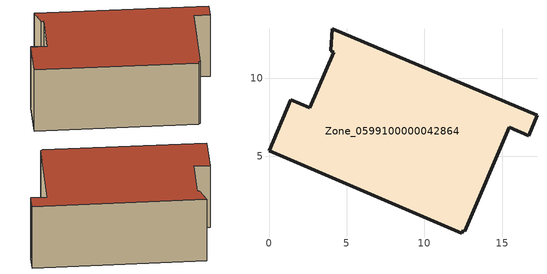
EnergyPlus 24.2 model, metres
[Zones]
Zone_0599100000042864
 floor ground (C_G): 12.48,0.22 12.4,0.05 0,5.33 1.39,8.61 2.62,8.09 4.15,11.68 3.97,11.76 4.08,13.17 17.24,7.61 16.69,6.32 15.45,6.85 12.59,0.17 z0
 wall outside (C_F): 2.62,8.09 1.39,8.61 0,5.33 12.4,0.05 12.48,0.22 12.59,0.17 15.45,6.85 16.69,6.32 17.24,7.61 4.08,13.17 3.97,11.76 4.15,11.68 2.62,8.09 z0:5.87
 roof outside (C_R): 12.4,0.05 12.48,0.22 12.59,0.17 15.45,6.85 16.69,6.32 17.24,7.61 4.08,13.17 3.97,11.76 4.15,11.68 2.62,8.09 1.39,8.61 0,5.33 z5.87
[BUILDING]
Pand.0599100000042864: North Axis=0; Terrain=City; Loads Convergence Tolerance Value=0.04; Temperature Convergence Tolerance Value=0.4; Solar Distribution=FullExterior; Maximum Number of Warmup Days=25; Minimum Number of Warmup Days=1
[Site:Location]
Rotterdam.The.Hague.AP_ZH_NLD Design_Conditions: Latitude=51.96; Longitude=4.45; Time Zone=1; Elevation=-4.5
[SITE:GROUNDTEMPERATURE:BUILDINGSURFACE]
18, 18, 18, 18, 18, 18, 18, 18, 18, 18, 18, 18
[MATERIAL] Thermal Absorptance=0.9; Solar Absorptance=0.7; Visible Absorptance=0.7
Name | Roughness | Thickness | Conductivity | Density | Specific Heat
G.TC.1992-2005 | MediumSmooth | 0.15 | 0.06 | 540 | 1210
F.TC.1992-2005 | Rough | 0.3 | 0.12 | 1920 | 840
R.TC.1992-2005 | MediumRough | 0.2 | 0.08 | 1500 | 1000
[CONSTRUCTION]
C_G: G.TC.1992-2005
C_F: F.TC.1992-2005
C_R: R.TC.1992-2005
[ZONE]
Zone_0599100000042864: Type=1; Multiplier=1; Ceiling Height=Autocalculate; Volume=Autocalculate; Floor Area=autocalculate; Part of Total Floor Area=Yes
[ZONEINFILTRATION:DESIGNFLOWRATE]
Infil_Zone_0599100000042864: Zone or ZoneList or Space or SpaceList=Zone_0599100000042864; Schedule=AlwaysOn; Design Flow Rate Calculation Method=Flow/Area; Flow Rate per Floor Area=0.0015; Constant Term Coefficient=1; Temperature Term Coefficient=0; Velocity Term Coefficient=0; Velocity Squared Term Coefficient=0
[HVACTEMPLATE:ZONE:IDEALLOADSAIRSYSTEM]
Zone_0599100000042864: Maximum Heating Supply Air Temperature=50; Minimum Cooling Supply Air Temperature=13; Maximum Heating Supply Air Humidity Ratio=0.0156; Minimum Cooling Supply Air Humidity Ratio=0.0077; Heating Limit=NoLimit; Cooling Limit=NoLimit; Dehumidification Control Type=ConstantSensibleHeatRatio; Cooling Sensible Heat Ratio=0.7; Dehumidification Setpoint=60; Humidification Control Type=None; Humidification Setpoint=30; Outdoor Air Method=None; Outdoor Air Flow Rate per Person=0.00944; Outdoor Air Flow Rate per Zone Floor Area=0; Outdoor Air Flow Rate per Zone=0; Demand Controlled Ventilation Type=None; Outdoor Air Economizer Type=NoEconomizer; Heat Recovery Type=None; Sensible Heat Recovery Effectiveness=0.7; Latent Heat Recovery Effectiveness=0.65
[ZONECONTROL:THERMOSTAT]
ThermostatControl_Zone_0599100000042864: Zone or ZoneList=Zone_0599100000042864; Control Type Schedule=DualSetpointControlType; Control 1=Thermostat_Zone_0599100000042864; Temperature Difference Between Cutout And Setpoint=0
[THERMOSTATSETPOINT:DUALSETPOINT]
Thermostat_Zone_0599100000042864: Heating Setpoint Temperature Schedule=HeatingSetpoint_Zone_0599100000042864; Cooling Setpoint Temperature Schedule=CoolingSetpoint_Zone_0599100000042864
[SCHEDULE:COMPACT]
HeatingSetpoint_Zone_0599100000042864: Through: 12/31, For: AllDays, Until: 24:00, 21
CoolingSetpoint_Zone_0599100000042864: Through: 12/31, For: AllDays, Until: 24:00, 24
DualSetpointControlType: Through: 12/31, For: AllDays, Until: 24:00, 4
AlwaysOn: Through: 12/31, For: AllDays, Until: 24:00, 1
